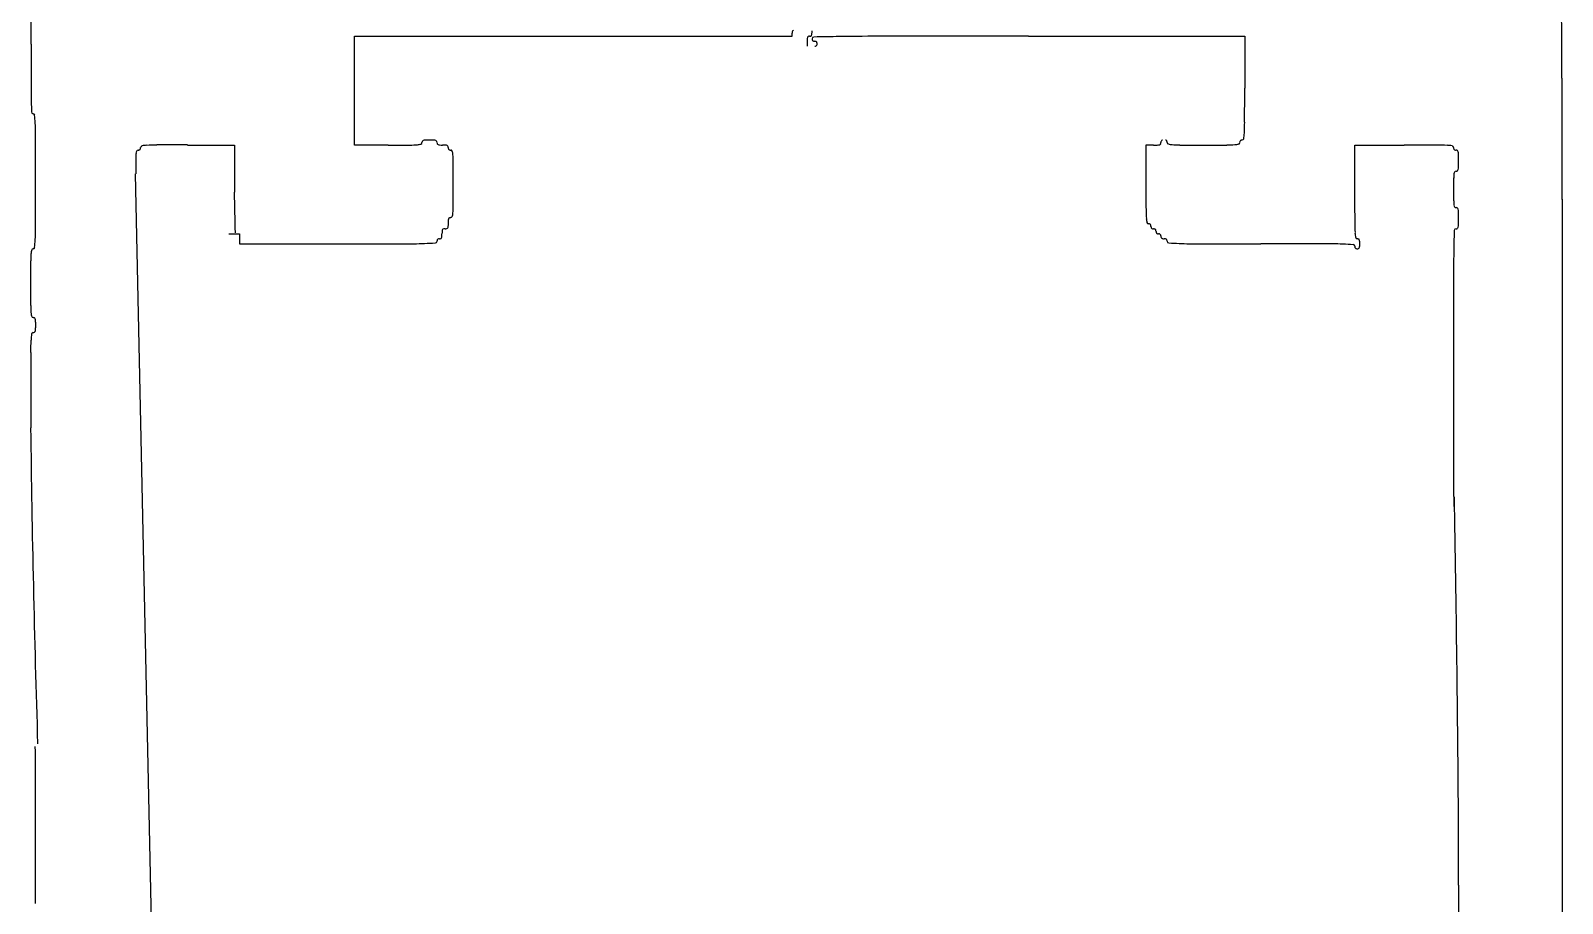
# Model space of a CAD drawing. Extents: x 106 to 210, y 68 to 313.
# Drawn here: x 106.4 to 210.1, y 130.2 to 189.3 of the extents above; entities that cross this region are included whole.
import ezdxf

# ---------------------------------------------------------------- set-up
doc = ezdxf.new("R2010")
doc.units = 0
doc.header["$MEASUREMENT"] = 0

msp = doc.modelspace()

# ---------------------------------------------------------------- linework, layer by layer
for p, q in [((128.34, 185.23), (128.34, 188.91)), ((128.34, 188.91), (143.14, 188.91)), ((143.14, 188.91), (157.95, 188.91)), ((157.95, 188.91), (157.95, 189.12)), ((173.94, 188.91), (188.57, 188.91)), ((188.57, 188.91), (188.57, 185.4)), ((158.96, 188.57), (158.96, 188.24)), ((128.34, 181.55), (128.34, 185.23)), ((117.04, 181.55), (120.22, 181.55)), ((120.22, 181.55), (120.22, 179.61)), ((130.62, 181.55), (128.34, 181.55)), ((182.4, 181.55), (181.89, 181.55)), ((181.89, 181.55), (181.89, 178.89)), ((196.02, 178.38), (196.02, 181.55)), ((196.02, 181.55), (199.36, 181.55)), ((115.11, 105.18), (113.53, 179.61)), ((119.84, 175.54), (120.56, 175.54)), ((120.56, 175.54), (120.56, 175.21)), ((120.56, 175.21), (120.56, 174.87)), ((120.56, 174.87), (127.24, 174.87))]:
    msp.add_line(p, q)
for centre, radius, start, end in [((1925.66, 196.58), 1819.23, 180.01287, 180.25833), ((-3483.39, 170.24), 3693.46, 0.24559, 0.32053), ((158.51, 189.12), 0.56, 169.7128, 180.0001), ((158.1, 189.2), 0.143, 141.3403, 169.7126), ((158.07, 189.22), 0.108, 107.3341, 141.3399), ((161.58, 188.57), 2.62, 176.0153, 179.9999), ((159.22, 188.74), 0.246, 153.4349, 176.0154), ((159.08, 188.8), 0.0973, 111.6981, 153.435), ((159.13, 188.68), 0.234, 89.9999, 111.6978), ((159.13, 189.13), 0.22, 270.0002, 293.4297), ((159.18, 189.02), 0.0989, 293.4287, 336.0368), ((159, 189.1), 0.292, 336.0374, 356.7997), ((155.54, 189.29), 3.76, 356.8, 0.0001), ((159.42, 188.74), 0.12, 91.1917, 179.9999), ((159.56, 188.74), 0.26, 180.0002, 196.5309), ((159.43, 188.7), 0.125, 196.5304, 224.9997), ((163.32, 1.37), 187.53, 90.6623, 91.1919), ((164.37, -89.52), 278.43, 90.0335, 90.6623), ((173.93, -16470.69), 16659.6, 89.999989, 90.033449), ((3283.71, 202.71), 3177.29, 180.2584, 180.34113), ((159.43, 188.7), 0.125, 225.0003, 253.4696), ((159.47, 188.83), 0.26, 253.4691, 269.9998), ((159.47, 188.31), 0.26, 73.4691, 89.9998), ((159.47, 188.49), 0.246, 273.9846, 296.5651), ((159.51, 188.44), 0.125, 45.0003, 73.4696), ((159.53, 188.35), 0.0973, 296.565, 338.3019), ((159.51, 188.44), 0.125, 16.5304, 44.9997), ((159.41, 188.4), 0.234, 338.3022, 0.0001), ((159.38, 188.4), 0.26, 0.0002, 16.5309), ((-1800.84, 177.45), 2010.9, 0.01215, 0.24568), ((-679.33, 185.4), 867.9, 359.84823, 359.99995), ((106.6, 183.79), 0.124, 180.3412, 270.0001), ((106.6, 183.56), 0.109, 6.8154, 89.9999), ((100.67, 182.85), 6.07, 2.1211, 6.8155), ((79.02, 182.05), 27.74, 0.1137, 2.1211), ((172.02, 183.15), 16.55, 357.2409, 359.8482), ((-1407.62, 179.1), 1514.38, 0.00001, 0.11368), ((113.61, 181.38), 0.26, 343.4691, 359.9998), ((113.98, 181.38), 0.106, 101.6665, 180), ((114.41, 179.3), 2.24, 93.0529, 101.6664), ((115.01, 167.98), 13.57, 90.1699, 93.0529), ((117.04, -516.62), 698.18, 90, 90.17005), ((130.62, 523.58), 342.03, 269.9999, 270.2477), ((132.07, 188.72), 7.17, 270.2477, 274.2364), ((132.53, 182.55), 0.981, 274.2363, 288.2277), ((132.8, 181.72), 0.105, 288.2279, 0.0001), ((133.09, 181.72), 0.186, 151.1658, 179.9998), ((133.03, 181.76), 0.11, 108.4352, 151.1664), ((133.14, 181.43), 0.458, 91.9376, 108.4348), ((133.41, 173.2), 8.69, 90, 91.9377), ((133.41, 173.2), 8.69, 88.0623, 90), ((133.69, 181.43), 0.458, 71.5652, 88.0624), ((133.8, 181.76), 0.11, 28.8336, 71.5648), ((133.74, 181.72), 0.186, 0.0002, 28.8342), ((134.14, 181.72), 0.22, 180.0002, 203.4297), ((134.03, 181.67), 0.0989, 203.4287, 246.0368), ((134.11, 181.85), 0.292, 246.0374, 266.7997), ((134.3, 185.31), 3.76, 266.8, 270.0001), ((134.3, 177.79), 3.76, 86.8, 90.0001), ((134.5, 181.25), 0.292, 66.0374, 86.7997), ((134.57, 181.43), 0.0989, 23.4287, 66.0368), ((134.46, 181.38), 0.22, 0.0002, 23.4297), ((134.94, 181.38), 0.26, 180.0002, 196.5309), ((182.4, 190.24), 8.69, 270, 271.9377), ((182.68, 182.01), 0.458, 271.9376, 288.4348), ((182.79, 181.68), 0.11, 288.4352, 331.1664), ((182.72, 181.72), 0.186, 331.1658, 359.9998), ((183.17, 181.72), 0.266, 162.6657, 180.0001), ((183.02, 181.77), 0.108, 128.6601, 162.6659), ((183.04, 181.74), 0.143, 100.2874, 128.6597), ((183.19, 181.74), 0.143, 51.3399, 79.7123), ((183.21, 181.77), 0.108, 17.3348, 51.3407), ((183.06, 181.72), 0.266, 359.9999, 17.3343), ((183.43, 181.72), 0.105, 180, 253.3893), ((183.74, 182.74), 1.16, 253.3893, 266.0548), ((184.22, 189.79), 8.23, 266.0548, 269.7721), ((185.78, 581.93), 400.38, 269.7721, 270), ((185.78, 581.93), 400.38, 270, 270.2279), ((187.34, 189.79), 8.23, 270.2279, 273.9452), ((187.83, 182.74), 1.16, 273.9452, 286.6107), ((188.13, 181.72), 0.105, 286.6107, 0), ((188.49, 181.72), 0.26, 163.4691, 179.9998), ((188.37, 181.76), 0.125, 135.0003, 163.4696), ((188.37, 181.76), 0.125, 106.5304, 134.9997), ((188.4, 181.63), 0.26, 90.0002, 106.5309), ((188.4, 182), 0.107, 270, 349.919), ((185.62, 182.49), 2.93, 349.919, 357.2407), ((199.36, -598.88), 780.43, 89.83958, 90.00001), ((201.5, 166.53), 15.02, 87.1014, 89.8396), ((202.13, 178.97), 2.57, 79.171, 87.1015), ((202.6, 181.38), 0.106, 360, 79.1709), ((202.96, 181.38), 0.26, 180.0002, 196.5309), ((269.33, 179.61), 155.79, 179.6224, 180.0001), ((117.19, 180.61), 3.65, 173.9909, 179.6224), ((114.01, 180.94), 0.457, 152.4059, 173.9907), ((113.7, 181.1), 0.109, 90.0003, 152.4064), ((113.7, 181.47), 0.26, 270.0002, 286.5309), ((113.74, 181.34), 0.125, 286.5304, 314.9997), ((113.74, 181.34), 0.125, 315.0003, 343.4696), ((134.81, 181.34), 0.125, 196.5304, 224.9997), ((134.81, 181.34), 0.125, 225.0003, 253.4696), ((134.85, 181.47), 0.26, 253.4691, 269.9998), ((134.85, 181.11), 0.105, 18.2279, 90.0001), ((134.02, 180.83), 0.981, 4.2363, 18.2277), ((127.85, 180.38), 7.17, 0.2477, 4.2364), ((-207.01, 178.93), 342.03, 359.9999, 0.2477), ((202.83, 181.34), 0.125, 196.5304, 224.9997), ((202.83, 181.34), 0.125, 225.0003, 253.4696), ((202.87, 181.47), 0.26, 253.4691, 269.9998), ((202.87, 181.06), 0.15, 52.4339, 90.0002), ((202.88, 181.07), 0.142, 13.2408, 52.4342), ((202.21, 180.91), 0.829, 1.1191, 13.2402), ((180.81, 180.49), 22.23, 0, 1.1194), ((180.81, 180.49), 22.23, 358.8806, 360), ((360.06, 179.61), 239.84, 180, 180.2993), ((285.91, 178.55), 83.21, 179.4679, 180), ((204.9, 179.3), 2.19, 172.1467, 179.468), ((203, 179.56), 0.281, 144.0478, 172.1468), ((202.87, 179.66), 0.117, 90, 144.0477), ((202.87, 179.93), 0.15, 269.9998, 307.5661), ((202.88, 179.92), 0.142, 307.5658, 346.7592), ((202.21, 180.08), 0.829, 346.7598, 358.8809), ((-1407.62, 179.1), 1514.38, 359.88632, 359.99999), ((-139.27, 171.6), 259.58, 0.8864, 1.4906), ((-207.01, 178.93), 342.03, 359.7523, 0.0001), ((661.2, 178.89), 479.31, 180, 180.2072), ((894.19, 178.38), 698.18, 180, 180.17005), ((285.91, 178.55), 83.21, 180, 180.5321), ((127.85, 177.48), 7.17, 355.7636, 359.7523), ((204.9, 177.8), 2.19, 180.532, 187.8532), ((203, 177.53), 0.281, 187.8534, 215.9524), ((202.87, 177.44), 0.117, 215.9523, 270), ((202.87, 177.17), 0.15, 52.4339, 90.0002), ((202.88, 177.18), 0.142, 13.2405, 52.4338), ((-123917.85, 151.52), 124127.92, 0.0000209, 0.0121676), ((138.44, 176.26), 3.76, 176.8, 180.0001), ((130.22, 176.26), 4.47, 357.0898, 0), ((134.98, 176.46), 0.292, 156.0373, 176.7995), ((134.8, 176.54), 0.0989, 113.4292, 156.0374), ((134.85, 176.42), 0.22, 90.0002, 113.4297), ((134.85, 176.75), 0.105, 269.9999, 341.7721), ((134.02, 177.02), 0.981, 341.7723, 355.7637), ((191.56, 177.19), 9.66, 180.2072, 183.633), ((183.34, 176.67), 1.43, 183.6329, 194.8715), ((182.06, 176.33), 0.105, 194.8716, 270), ((182.06, 175.96), 0.26, 73.4691, 89.9998), ((182.1, 176.09), 0.125, 45.0003, 73.4696), ((209.59, 176.35), 13.57, 180.1699, 183.0529), ((202.21, 177.02), 0.829, 1.1191, 13.2403), ((180.81, 176.6), 22.23, 0, 1.1194), ((180.81, 176.6), 22.23, 358.8806, 360), ((79.02, 176.15), 27.74, 357.8789, 359.8863), ((134.05, 175.08), 0.125, 135.0003, 163.4696), ((134.05, 175.08), 0.125, 106.5304, 134.9997), ((134.09, 174.95), 0.26, 90.0002, 106.5309), ((134.09, 175.44), 0.234, 269.9999, 291.6978), ((134.14, 175.31), 0.0973, 291.6981, 333.435), ((134.01, 175.38), 0.246, 333.4349, 356.0154), ((131.64, 175.54), 2.62, 356.0153, 359.9999), ((137.3, 175.54), 3.04, 176.2993, 180), ((134.45, 175.73), 0.187, 147.9945, 176.2991), ((134.37, 175.78), 0.0944, 102.4759, 147.9945), ((134.47, 175.34), 0.544, 90.0003, 102.4761), ((134.47, 176.4), 0.512, 269.9999, 283.4289), ((134.57, 175.99), 0.0928, 283.4291, 330.9455), ((134.46, 176.05), 0.218, 330.9454, 357.0898), ((182.1, 176.09), 0.125, 16.5304, 44.9997), ((181.97, 176.05), 0.26, 0.0002, 16.5309), ((182.49, 176.05), 0.26, 180.0002, 196.5309), ((182.36, 176.01), 0.125, 196.5304, 224.9997), ((182.36, 176.01), 0.125, 225.0003, 253.4696), ((182.4, 176.14), 0.26, 253.4691, 269.9998), ((182.4, 175.62), 0.26, 73.4691, 89.9998), ((182.44, 175.75), 0.125, 45.0003, 73.4696), ((182.44, 175.75), 0.125, 16.5304, 44.9997), ((182.31, 175.71), 0.26, 0.0002, 16.5309), ((182.83, 175.71), 0.26, 180.0002, 196.5309), ((182.7, 175.68), 0.125, 196.5304, 224.9997), ((182.7, 175.68), 0.125, 225.0003, 253.4696), ((182.74, 175.8), 0.26, 253.4691, 269.9998), ((182.74, 175.29), 0.26, 73.4691, 89.9998), ((182.77, 175.41), 0.125, 45.0003, 73.4696), ((182.77, 175.41), 0.125, 16.5304, 44.9997), ((182.65, 175.38), 0.26, 0.0002, 16.5309), ((183.17, 175.38), 0.266, 179.9999, 197.3343), ((183.02, 175.33), 0.108, 197.3341, 231.3399), ((183.04, 175.36), 0.143, 231.3403, 259.7126), ((183.12, 175.77), 0.56, 259.7128, 270.0001), ((183.12, 174.65), 0.56, 79.7128, 90.0001), ((183.19, 175.06), 0.143, 51.3399, 79.7123), ((183.21, 175.08), 0.108, 17.3348, 51.3407), ((198.27, 175.74), 2.24, 183.0529, 191.6664), ((196.19, 175.31), 0.106, 191.6665, 270), ((196.19, 174.97), 0.234, 68.3022, 90.0001), ((196.24, 175.1), 0.0973, 26.565, 68.3019), ((263.17, 173.59), 60.46, 177.9319, 179.0331), ((202.87, 175.77), 0.117, 90, 177.9318), ((202.87, 176.03), 0.15, 269.9998, 307.5661), ((202.88, 176.03), 0.142, 307.5658, 346.7592), ((202.21, 176.18), 0.829, 346.7598, 358.8809), ((113.86, 173.68), 7.43, 175.8404, 179.7576), ((107.47, 174.14), 1.02, 162.1973, 175.8403), ((106.6, 174.42), 0.105, 90.0002, 162.1976), ((106.6, 174.64), 0.109, 270.0001, 353.1846), ((100.67, 175.35), 6.07, 353.1845, 357.8789), ((127.24, 3521.27), 3346.4, 270, 270.07563), ((131.58, 233.63), 58.76, 270.0756, 271.4502), ((132.6, 193.09), 18.2, 271.4503, 273.8165), ((133.81, 175.04), 0.113, 273.8167, 0), ((134.18, 175.04), 0.26, 163.4691, 179.9998), ((183.06, 175.04), 0.266, 359.9999, 17.3343), ((183.44, 175.04), 0.113, 180.0001, 265.8682), ((184.56, 190.52), 15.63, 265.8681, 268.4724), ((185.56, 227.9), 53.03, 268.4725, 269.92), ((189.67, 3177.17), 3002.3, 269.92005, 270.00003), ((189.67, -2827.43), 3002.3, 89.92005, 90.00003), ((193.79, 121.84), 53.03, 88.4725, 89.92), ((194.79, 159.22), 15.63, 85.8681, 88.4724), ((195.91, 174.7), 0.113, 0.0001, 85.8682), ((196.28, 174.7), 0.26, 180.0002, 196.5309), ((196.15, 174.66), 0.125, 196.5304, 224.9997), ((196.15, 174.66), 0.125, 225.0003, 253.4696), ((196.19, 174.79), 0.26, 253.4691, 269.9998), ((196.19, 174.76), 0.234, 269.9999, 291.6978), ((196.24, 174.64), 0.0973, 291.6981, 333.435), ((196.1, 175.03), 0.246, 3.9846, 26.5651), ((196.1, 174.7), 0.246, 333.4349, 356.0154), ((193.74, 174.87), 2.62, 0.0001, 3.9847), ((193.74, 174.87), 2.62, 356.0153, 359.9999), ((333.95, 172.39), 131.25, 179.0331, 179.9505), ((462.56, 172.2), 356.14, 179.7576, 180), ((462.56, 172.2), 356.14, 180, 180.2424), ((7898.75, 165.86), 7696.05, 179.950536, 180.000039), ((113.86, 170.73), 7.43, 180.2424, 184.1596), ((107.47, 170.26), 1.02, 184.1597, 197.8027), ((106.6, 169.98), 0.105, 197.8024, 269.9998), ((106.6, 169.69), 0.186, 61.1658, 89.9998), ((106.63, 169.76), 0.11, 18.4352, 61.1664), ((106.63, 168.98), 0.11, 298.8336, 341.5648), ((106.3, 169.65), 0.458, 1.9376, 18.4348), ((106.3, 169.09), 0.458, 341.5652, 358.0624), ((98.08, 169.37), 8.69, 0, 1.9377), ((98.08, 169.37), 8.69, 358.0623, 360), ((126.67, 167.47), 20.25, 177.5104, 179.8645), ((110.33, 168.19), 3.88, 171.3347, 177.5104), ((106.6, 168.75), 0.108, 90.0002, 171.3348), ((106.6, 169.05), 0.186, 270.0002, 298.8342), ((1186.16, 164.97), 1079.73, 179.86453, 179.99998), ((7898.75, 165.85), 7696.05, 179.999961, 180.049464), ((1186.16, 164.97), 1079.73, 180.00002, 180.13547), ((1202.29, 176.06), 1095.95, 180.71315, 181.83144), ((333.95, 159.32), 131.25, 180.0495, 180.9669), ((-1896.11, 119.81), 2099.21, 0.43269, 1.03547), ((124337.98, 151.61), 124127.92, 180.0000209, 180.0121676), ((-85.21, 138.17), 191.97, 0.0406, 0.7985), ((-11280.45, 130.24), 11387.21, 359.999986, 0.040551), ((-2799.26, 131.47), 3002.3, 359.99997, 0.07995), ((3205.34, 131.47), 3002.3, 179.99997, 180.07995)]:
    msp.add_arc(centre, radius, start, end)

doc.saveas('drawing.dxf')
